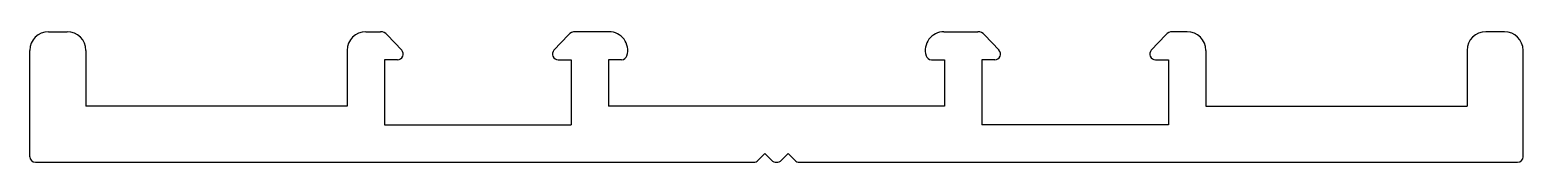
# Model space of a CAD drawing. Extents: x 2817 to 2897, y 1442.4 to 1449.4.
import ezdxf

# ---------------------------------------------------------------- set-up
doc = ezdxf.new("R2010")
doc.units = 0
doc.layers.get('0').update_dxf_attribs({"linetype": 'CONTINUOUS'})

msp = doc.modelspace()

# ---------------------------------------------------------------- linework, layer by layer
for p, q in [((2818.012, 1449.364), (2819.012, 1449.364)), ((2835.012, 1449.364), (2835.794, 1449.364)), ((2836.933, 1448.367), (2836.161, 1449.203)), ((2845.092, 1448.367), (2845.864, 1449.203)), ((2848.042, 1449.364), (2846.231, 1449.364)), ((2865.983, 1449.364), (2867.794, 1449.364)), ((2868.933, 1448.367), (2868.161, 1449.203)), ((2877.092, 1448.367), (2877.864, 1449.203)), ((2879.012, 1449.364), (2878.231, 1449.364)), ((2896.012, 1449.364), (2895.012, 1449.364)), ((2817.012, 1442.664), (2817.012, 1448.364)), ((2820.012, 1448.364), (2820.012, 1445.364)), ((2834.012, 1448.364), (2834.012, 1445.364)), ((2880.012, 1448.364), (2880.012, 1445.364)), ((2894.012, 1448.364), (2894.012, 1445.364)), ((2897.012, 1442.664), (2897.012, 1448.364)), ((2836.012, 1447.864), (2836.012, 1444.364)), ((2836.712, 1447.864), (2836.012, 1447.864)), ((2845.312, 1447.864), (2846.012, 1447.864)), ((2846.012, 1447.864), (2846.012, 1444.364)), ((2848.012, 1447.864), (2848.012, 1445.364)), ((2848.712, 1447.864), (2848.012, 1447.864)), ((2865.312, 1447.864), (2866.012, 1447.864)), ((2866.012, 1447.864), (2866.012, 1445.364)), ((2868.012, 1447.864), (2868.012, 1444.364)), ((2868.712, 1447.864), (2868.012, 1447.864)), ((2877.312, 1447.864), (2878.012, 1447.864)), ((2878.012, 1447.864), (2878.012, 1444.364)), ((2834.012, 1445.364), (2820.012, 1445.364)), ((2866.012, 1445.364), (2848.012, 1445.364)), ((2880.012, 1445.364), (2894.012, 1445.364)), ((2836.012, 1444.364), (2846.012, 1444.364)), ((2878.012, 1444.364), (2868.012, 1444.364)), ((2856.037, 1442.473), (2856.392, 1442.829)), ((2856.392, 1442.829), (2856.747, 1442.473)), ((2857.633, 1442.829), (2857.278, 1442.473)), ((2857.988, 1442.473), (2857.633, 1442.829)), ((2817.312, 1442.364), (2855.772, 1442.364)), ((2858.253, 1442.364), (2896.712, 1442.364))]:
    msp.add_line(p, q)
for centre, radius, start, end in [((2818.012, 1448.364), 1, 90, 180), ((2819.012, 1448.364), 1, 0, 90), ((2835.012, 1448.364), 1, 90, 180), ((2835.794, 1448.864), 0.5, 42.7274, 90), ((2846.231, 1448.864), 0.5, 90, 137.2726), ((2848.042, 1448.364), 1, 343.39845, 90), ((2865.983, 1448.364), 1, 90, 196.60155), ((2867.794, 1448.864), 0.5, 42.7274, 90), ((2878.231, 1448.864), 0.5, 90, 137.2726), ((2879.012, 1448.364), 1, 0, 90), ((2895.012, 1448.364), 1, 90, 180), ((2896.012, 1448.364), 1, 0, 90), ((2836.712, 1448.164), 0.3, 270, 42.7274), ((2845.312, 1448.164), 0.3, 137.2726, 270), ((2848.712, 1448.164), 0.3, 270, 343.39845), ((2865.312, 1448.164), 0.3, 196.60155, 270), ((2868.712, 1448.164), 0.3, 270, 42.7274), ((2877.312, 1448.164), 0.3, 137.2726, 270), ((2817.312, 1442.664), 0.3, 180, 270), ((2855.772, 1442.739), 0.375, 270, 315), ((2857.012, 1442.739), 0.375, 225, 315), ((2858.253, 1442.739), 0.375, 225, 270), ((2896.712, 1442.664), 0.3, 270, 0)]:
    msp.add_arc(centre, radius, start, end)

doc.saveas('drawing.dxf')
